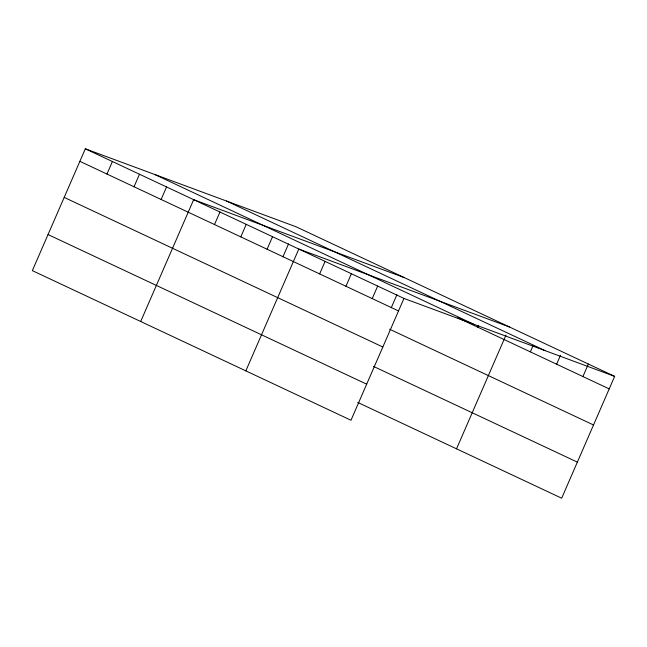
<?xml version="1.0" encoding="UTF-8"?>
<svg xmlns="http://www.w3.org/2000/svg" width="647" height="647" viewBox="0 0 647 647"><rect width="100%" height="100%" fill="white"/><g stroke="black" fill="none" stroke-linecap="round" stroke-linejoin="round"><path stroke-width="0.97" d="M614.65 376.368L296.011 226.757L85.323 148.802L32.35 270.632L350.989 420.243L403.963 298.421L614.65 376.368L561.677 498.198L357.726 402.426M106.957 174.051L112.408 161.524M134.042 186.765L139.493 174.237M161.127 199.478L166.57 186.959M140.69 321.502L193.655 199.672L404.351 277.628M214.497 224.541L219.948 212.014M240.789 236.883L246.232 224.363M267.074 249.224L272.524 236.705M282.925 256.851L288.554 243.903M245.836 370.868L298.809 249.046L509.496 326.994M319.65 273.916L325.093 261.388M345.943 286.257L351.386 273.73M372.227 298.599L377.67 286.079M391.265 307.721L396.894 294.773M477.769 327.18L478.545 325.392M456.531 448.824L505.994 335.049M530.338 351.863L533.063 345.603M556.63 364.204L560.52 355.26M582.915 376.554L588.366 364.026M226.482 201.031L545.122 350.65M154.851 174.528L473.491 324.139M457.825 317.814L609.207 388.896M85.323 148.802L403.963 298.421M79.872 161.329L398.512 310.94M389.567 329.202L593.517 424.966M64.19 197.4L382.83 347.01M373.408 366.364L577.359 462.128M48.032 234.562L366.671 384.172"/></g></svg>
